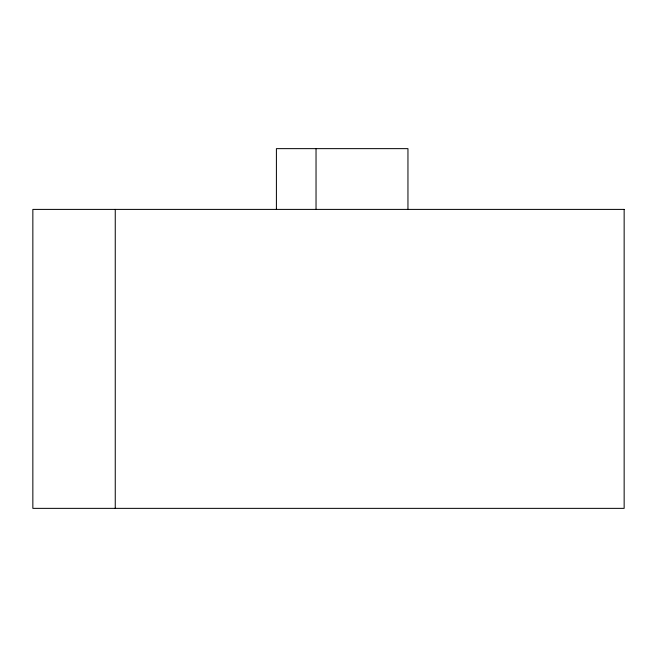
<?xml version="1.0" encoding="UTF-8"?>
<svg xmlns="http://www.w3.org/2000/svg" width="657" height="657" viewBox="0 0 657 657"><rect width="100%" height="100%" fill="white"/><g stroke="black" fill="none" stroke-linecap="round" stroke-linejoin="round"><path stroke-width="0.99" d="M407.956 209.402L407.956 148.638L276.408 148.638L276.408 209.402M316.033 148.638L316.033 209.402M115.254 209.402L115.254 508.362M624.15 209.402L32.85 209.402L32.85 508.362L624.15 508.362L624.15 209.402"/></g></svg>
